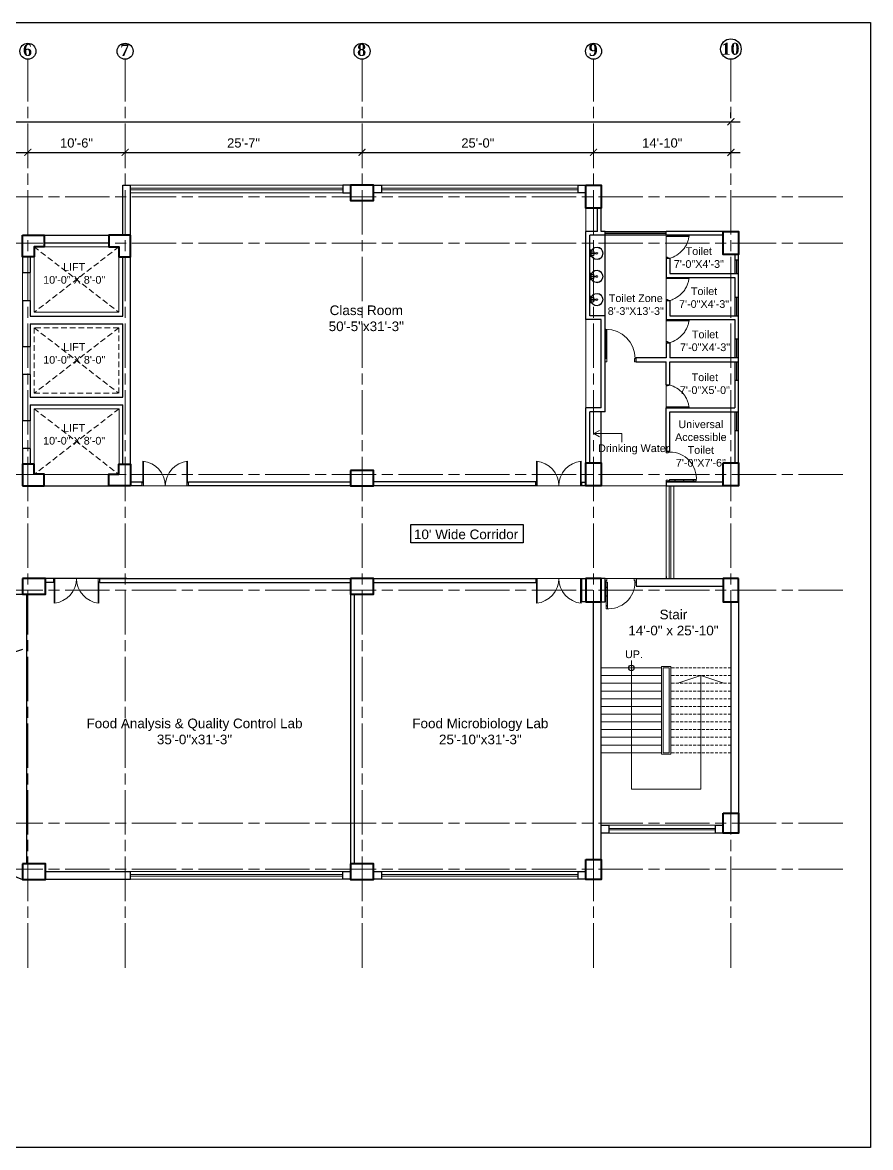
# Model space of a CAD drawing. Header units: inches. Extents: x -12 to 20935469, y -1604 to 24729220.
# Drawn here: x 20897060 to 20898159, y 24714434 to 24715893 of the extents above; entities that cross this region are included whole.
import ezdxf
from ezdxf import colors
from ezdxf.entities.mleader import LeaderData, LeaderLine
from ezdxf.math import Vec2, Vec3

# ---------------------------------------------------------------- set-up
doc = ezdxf.new("R2010")
doc.units = ezdxf.units.IN
doc.header["$LTSCALE"] = 0.03
doc.header["$MEASUREMENT"] = 0
doc.header["$PDMODE"] = 32
doc.header["$PDSIZE"] = 15
doc.linetypes.add('ACAD_ISO08W100', pattern=[36, 24, -3, 6, -3])
doc.linetypes.add('DASHED2', pattern=[0.375, 0.25, -0.125])
for name, color, linetype, lineweight in [('column', 1, 'Continuous', 40), ('Dim Line', 252, 'Continuous', 13), ('Door', 7, 'Continuous', 18), ('Dot', 253, 'Continuous', 0), ('Gas', 21, 'Continuous', 5), ('Glass Line', 252, 'Continuous', 9), ('Grid Line', 252, 'Continuous', 18), ('Hatch', 253, 'Continuous', 15), ('Main Wall', 7, 'Continuous', 30), ('RAIL', 23, 'Continuous', 13), ('STAIR', 46, 'Continuous', 15), ('TOILET FIXTURE', 142, 'Continuous', 5), ('wind.', 150, 'Continuous', 20)]:
    doc.layers.add(name, color=color, linetype=linetype, lineweight=lineweight)
doc.layers.add('FUR', color=251, linetype='Continuous')
doc.layers.add('TEXT', color=7, linetype='Continuous')
doc.styles.add('2', font='swisscl.ttf')
doc.styles.add('RomanS', font='arial.ttf', dxfattribs={"height": 12})
doc.styles.get("Standard").update_dxf_attribs({"font": 'timesbd.ttf'})
doc.dimstyles.new('Aec_Arch_I', dxfattribs={"dimscale": 96, "dimtxt": 12, "dimasz": 0.09375, "dimexe": 0.125, "dimexo": 0.125, "dimgap": 0.0625, "dimtad": 1, "dimdec": 0, "dimzin": 3, "dimdsep": 46, "dimlunit": 4, "dimtxsty": 'RomanS', "dimblk1": 'ARCHTICK', "dimblk2": 'ARCHTICK', "dimsah": 1, "dimcen": 0.09375, "dimdle": 0.125, "dimadec": 0, "dimazin": 0, "dimtfac": 0.75, "dimtdec": 0, "dimtmove": 2, "dimatfit": 3, "dimldrblk": 'ARCHTICK', "dimfxl": 1, "dimfrac": 1, "dimtolj": 1, "dimtzin": 0, "dimarcsym": 0})

# ---------------------------------------------------------------- blocks, each defined once
blk = doc.blocks.new('_ArchTick')
at = {"color": 0, "linetype": 'ByBlock', "lineweight": 35, "const_width": 0.15}
blk.add_lwpolyline([(-0.5, -0.5), (0.5, 0.5)], dxfattribs=at)
blk = doc.blocks.new('*D21')
at = {"layer": 'Defpoints', "color": 0, "transparency": 16777216}
for p in [(20831844.3, 24724578.2), (20832040.8, 24724578.2), (20832040.8, 24724578.2)]:
    blk.add_point(p, dxfattribs=at)
at = {"layer": 'Dim Line', "color": 0, "lineweight": -2, "transparency": 16777216}
for p, q in [((20831832.3, 24724578.2), (20832052.8, 24724578.2)), ((20831844.3, 24724566.2), (20831844.3, 24724566.2)), ((20832040.8, 24724566.2), (20832040.8, 24724566.2))]:
    blk.add_line(p, q, dxfattribs=at)
at = {"layer": 'Dim Line', "color": 0, "lineweight": -2, "transparency": 16777216, "xscale": 9, "yscale": 9, "zscale": 9, "rotation": 180}
blk.add_blockref('_ArchTick', (20831844.3, 24724578.2), dxfattribs=at)
at = {"layer": 'Dim Line', "color": 0, "lineweight": -2, "transparency": 16777216, "xscale": 9, "yscale": 9, "zscale": 9}
blk.add_blockref('_ArchTick', (20832040.8, 24724578.2), dxfattribs=at)
at = {"layer": 'Dim Line', "color": 0, "transparency": 16777216, "insert": (20831942.5, 24724590.3), "char_height": 12, "attachment_point": 5, "style": 'RomanS'}
blk.add_mtext('\\A1;16\'-5"', dxfattribs=at)
blk = doc.blocks.new('*D22')
at = {"layer": 'Defpoints', "color": 0, "transparency": 16777216}
for p in [(20832040.8, 24724578.2), (20832166.8, 24724578.2), (20832166.8, 24724578.2)]:
    blk.add_point(p, dxfattribs=at)
at = {"layer": 'Dim Line', "color": 0, "lineweight": -2, "transparency": 16777216}
for p, q in [((20832028.8, 24724578.2), (20832178.8, 24724578.2)), ((20832040.8, 24724566.2), (20832040.8, 24724566.2)), ((20832166.8, 24724566.2), (20832166.8, 24724566.2))]:
    blk.add_line(p, q, dxfattribs=at)
at = {"layer": 'Dim Line', "color": 0, "lineweight": -2, "transparency": 16777216, "xscale": 9, "yscale": 9, "zscale": 9, "rotation": 180}
blk.add_blockref('_ArchTick', (20832040.8, 24724578.2), dxfattribs=at)
at = {"layer": 'Dim Line', "color": 0, "lineweight": -2, "transparency": 16777216, "xscale": 9, "yscale": 9, "zscale": 9}
blk.add_blockref('_ArchTick', (20832166.8, 24724578.2), dxfattribs=at)
at = {"layer": 'Dim Line', "color": 0, "transparency": 16777216, "insert": (20832103.8, 24724590.3), "char_height": 12, "attachment_point": 5, "style": 'RomanS'}
blk.add_mtext('\\A1;10\'-6"', dxfattribs=at)
blk = doc.blocks.new('*D23')
at = {"layer": 'Defpoints', "color": 0, "transparency": 16777216}
for p in [(20832166.8, 24724578.2), (20832473.8, 24724578.2), (20832473.8, 24724578.2)]:
    blk.add_point(p, dxfattribs=at)
at = {"layer": 'Dim Line', "color": 0, "lineweight": -2, "transparency": 16777216}
for p, q in [((20832154.8, 24724578.2), (20832485.8, 24724578.2)), ((20832166.8, 24724566.2), (20832166.8, 24724566.2)), ((20832473.8, 24724566.2), (20832473.8, 24724566.2))]:
    blk.add_line(p, q, dxfattribs=at)
at = {"layer": 'Dim Line', "color": 0, "lineweight": -2, "transparency": 16777216, "xscale": 9, "yscale": 9, "zscale": 9, "rotation": 180}
blk.add_blockref('_ArchTick', (20832166.8, 24724578.2), dxfattribs=at)
at = {"layer": 'Dim Line', "color": 0, "lineweight": -2, "transparency": 16777216, "xscale": 9, "yscale": 9, "zscale": 9}
blk.add_blockref('_ArchTick', (20832473.8, 24724578.2), dxfattribs=at)
at = {"layer": 'Dim Line', "color": 0, "transparency": 16777216, "insert": (20832320.3, 24724590.3), "char_height": 12, "attachment_point": 5, "style": 'RomanS'}
blk.add_mtext('\\A1;25\'-7"', dxfattribs=at)
blk = doc.blocks.new('*D10')
at = {"layer": 'Defpoints', "color": 0, "transparency": 16777216}
for p in [(20832473.8, 24724578.2), (20832773.8, 24724578.2), (20832773.8, 24724578.2)]:
    blk.add_point(p, dxfattribs=at)
at = {"layer": 'Dim Line', "color": 0, "lineweight": -2, "transparency": 16777216}
blk.add_line((20832461.8, 24724578.2), (20832785.8, 24724578.2), dxfattribs=at)
at = {"layer": 'Dim Line', "color": 0, "lineweight": -2, "transparency": 16777216, "xscale": 9, "yscale": 9, "zscale": 9, "rotation": 180}
blk.add_blockref('_ArchTick', (20832473.8, 24724578.2), dxfattribs=at)
at = {"layer": 'Dim Line', "color": 0, "lineweight": -2, "transparency": 16777216, "xscale": 9, "yscale": 9, "zscale": 9}
blk.add_blockref('_ArchTick', (20832773.8, 24724578.2), dxfattribs=at)
at = {"layer": 'Dim Line', "color": 0, "transparency": 16777216, "insert": (20832623.8, 24724590.3), "char_height": 12, "attachment_point": 5, "style": 'RomanS'}
blk.add_mtext('\\A1;25\'-0"', dxfattribs=at)
blk = doc.blocks.new('*D11')
at = {"layer": 'Defpoints', "color": 0, "transparency": 16777216}
for p in [(20832773.8, 24724578.2), (20832951.8, 24724578.2), (20832951.8, 24724578.2)]:
    blk.add_point(p, dxfattribs=at)
at = {"layer": 'Dim Line', "color": 0, "lineweight": -2, "transparency": 16777216}
for p, q in [((20832761.8, 24724578.2), (20832963.8, 24724578.2)), ((20832951.8, 24724566.2), (20832951.8, 24724566.2))]:
    blk.add_line(p, q, dxfattribs=at)
at = {"layer": 'Dim Line', "color": 0, "lineweight": -2, "transparency": 16777216, "xscale": 9, "yscale": 9, "zscale": 9, "rotation": 180}
blk.add_blockref('_ArchTick', (20832773.8, 24724578.2), dxfattribs=at)
at = {"layer": 'Dim Line', "color": 0, "lineweight": -2, "transparency": 16777216, "xscale": 9, "yscale": 9, "zscale": 9}
blk.add_blockref('_ArchTick', (20832951.8, 24724578.2), dxfattribs=at)
at = {"layer": 'Dim Line', "color": 0, "transparency": 16777216, "insert": (20832862.8, 24724590.3), "char_height": 12, "attachment_point": 5, "style": 'RomanS'}
blk.add_mtext('\\A1;14\'-10"', dxfattribs=at)
blk = doc.blocks.new('*D13')
at = {"layer": 'Defpoints', "color": 0, "transparency": 16777216}
for p in [(20830948.3, 24724610.7), (20832951.8, 24724617.8), (20832951.8, 24724610.7)]:
    blk.add_point(p, dxfattribs=at)
at = {"layer": 'Dim Line', "color": 0, "lineweight": -2, "transparency": 16777216}
for p, q in [((20830948.3, 24724622.7), (20830948.3, 24724629.8)), ((20832951.8, 24724622.7), (20832951.8, 24724629.8)), ((20830936.3, 24724617.8), (20832963.8, 24724617.8))]:
    blk.add_line(p, q, dxfattribs=at)
at = {"layer": 'Dim Line', "color": 0, "lineweight": -2, "transparency": 16777216, "xscale": 9, "yscale": 9, "zscale": 9, "rotation": 180}
blk.add_blockref('_ArchTick', (20830948.3, 24724617.8), dxfattribs=at)
at = {"layer": 'Dim Line', "color": 0, "lineweight": -2, "transparency": 16777216, "xscale": 9, "yscale": 9, "zscale": 9}
blk.add_blockref('_ArchTick', (20832951.8, 24724617.8), dxfattribs=at)
at = {"layer": 'Dim Line', "color": 0, "transparency": 16777216, "insert": (20831950, 24724629.9), "char_height": 12, "attachment_point": 5, "style": 'RomanS'}
blk.add_mtext('\\A1;166\'-11"', dxfattribs=at)
blk = doc.blocks.new('A$C36295410')
at = {"layer": 'Door'}
for p, q in [((1, 4), (1, 32)), ((2, 0), (2, 32)), ((58, 0), (58, 32)), ((59, 4), (59, 32)), ((1, 5), (0, 5)), ((2, 4), (1, 4)), ((58, 4), (59, 4)), ((59, 5), (60, 5)), ((2, 0), (0, 0)), ((58, 0), (60, 0))]:
    blk.add_line(p, q, dxfattribs=at)
for centre, start, end in [((-2.5, -0.3), 0.5906, 83.7783), ((62.5, -0.3), 96.2217, 179.4094)]:
    blk.add_arc(centre, 32.5, start, end, dxfattribs=at)
blk = doc.blocks.new('Door_45')
at = {"layer": 'Door'}
for p, q in [((1.5, 5), (1.5, 44)), ((1.5, 40), (2.2, 40)), ((2.2, 40), (2.2, 39.5)), ((2.2, 39.5), (2.7, 39.5)), ((2.7, 39.5), (2.7, 40)), ((2.7, 40), (3.5, 40)), ((3.5, 44), (3.5, 5)), ((1.5, 25.8), (2.2, 25.8)), ((2.2, 25.8), (2.2, 25.3)), ((2.2, 25.3), (2.7, 25.3)), ((2.7, 25.8), (3.5, 25.8)), ((2.7, 25.3), (2.7, 25.8)), ((0, 0), (0, 5)), ((0, 5), (1.5, 5)), ((1.5, 12.6), (2.2, 12.6)), ((3.5, 5), (1.5, 5)), ((1.5, 5), (1.5, 3)), ((1.5, 3), (2.5, 3)), ((2.2, 12.6), (2.2, 13.1)), ((2.2, 13.1), (2.7, 13.1)), ((2.5, 3), (2.5, 0)), ((2.7, 13.1), (2.7, 12.6)), ((2.7, 12.6), (3.5, 12.6)), ((42.5, 3), (42.5, 0)), ((43.5, 3), (42.5, 3)), ((45, 5), (43.5, 5)), ((43.5, 5), (43.5, 3)), ((45, 0), (45, 5)), ((2.5, 0), (0, 0)), ((42.5, 0), (45, 0))]:
    blk.add_line(p, q, dxfattribs=at)
blk.add_arc((4.7, 5.3), 38.8, 359.6233, 94.6685, dxfattribs=at)
blk = doc.blocks.new('sssss-flat-876')
at = {"layer": 'Door', "linetype": 'Continuous', "ltscale": 3}
blk.add_line((3666.5, 84027.2), (3666.5, 84055.7), dxfattribs=at)
at = {"layer": 'Door', "linetype": 'Continuous', "ltscale": 3, "extrusion": (-7.21527e-09, -3.35624e-18, 1), "elevation": 0}
for points in [[(3666.5, 84057.2), (3666.5, 84055.7), (3668.4, 84055.7), (3668.4, 84056.5), (3670.2, 84056.5), (3670.2, 84057.2)], [(3668.4, 84055.7), (3696.2, 84055.7), (3696.2, 84056.5), (3668.4, 84056.5)]]:
    blk.add_lwpolyline(points, close=True, dxfattribs=at)
at = {"layer": 'Door', "linetype": 'Continuous', "ltscale": 3, "flags": 128}
blk.add_lwpolyline([(3670.2, 84027.2, 0.04096), (3675.5, 84028.9, 0.082496), (3684.9, 84034.8, 0.052187), (3689.7, 84040, 0.043988), (3692.9, 84045, 0.036571), (3694.8, 84049.6, 0.034751), (3695.9, 84054.2, 0.011435), (3696.2, 84055.7)], format="xyb", dxfattribs=at)
at = {"layer": 'Door', "linetype": 'Continuous', "ltscale": 3}
blk.add_lwpolyline([(3666.5, 84027.2), (3666.5, 84028.7), (3668.4, 84028.7), (3668.4, 84027.9), (3670.2, 84027.9), (3670.2, 84027.2)], close=True, dxfattribs=at)
blk = doc.blocks.new('7-flat-72')
at = {"layer": 'Glass Line', "color": 8, "ltscale": 20}
for p, q in [((-64478.7, 376960.5), (-64480.3, 376960.5)), ((-64480.3, 376959.5), (-64480.3, 376960.5)), ((-64480.3, 376959.5), (-64480.3, 376960.5)), ((-64478.7, 376959.5), (-64480.3, 376959.5)), ((-64480.3, 376959.1), (-64480.3, 376959.4)), ((-64478.7, 376959.4), (-64480.3, 376959.4)), ((-64478.7, 376959.1), (-64480.3, 376959.1)), ((-64480.2, 376959.4), (-64480.2, 376959.5)), ((-64480.1, 376959.5), (-64480.1, 376960.5)), ((-64479.9, 376959.5), (-64479.9, 376960.5)), ((-64479.5, 376959.5), (-64479.5, 376960.5)), ((-64479.1, 376959.5), (-64479.1, 376960.5)), ((-64478.9, 376959.5), (-64478.9, 376960.5)), ((-64478.9, 376959.4), (-64478.9, 376959.5)), ((-64478.8, 376959.5), (-64478.8, 376960.5)), ((-64478.7, 376959.5), (-64478.7, 376960.5)), ((-64478.7, 376959.1), (-64478.7, 376959.4)), ((-64475.1, 376959.4), (-64476.9, 376959.4)), ((-64476.9, 376959.1), (-64476.9, 376959.4)), ((-64475.1, 376959.1), (-64476.9, 376959.1)), ((-64476.6, 376959.4), (-64476.6, 376966.6)), ((-64475.5, 376966.6), (-64476.6, 376966.6)), ((-64475.5, 376959.4), (-64475.5, 376966.6)), ((-64475.1, 376959.1), (-64475.1, 376959.4)), ((-64473.3, 376960.5), (-64471.7, 376960.5)), ((-64473.3, 376959.5), (-64473.3, 376960.5)), ((-64473.3, 376959.5), (-64473.3, 376960.5)), ((-64473.3, 376959.5), (-64471.7, 376959.5)), ((-64473.3, 376959.1), (-64473.3, 376959.4)), ((-64473.3, 376959.4), (-64471.7, 376959.4)), ((-64473.3, 376959.1), (-64471.7, 376959.1)), ((-64473.1, 376959.5), (-64473.1, 376960.5)), ((-64473.1, 376959.4), (-64473.1, 376959.5)), ((-64472.9, 376959.5), (-64472.9, 376960.5)), ((-64472.5, 376959.5), (-64472.5, 376960.5)), ((-64472.1, 376959.5), (-64472.1, 376960.5)), ((-64471.9, 376959.5), (-64471.9, 376960.5)), ((-64471.9, 376959.4), (-64471.9, 376959.5)), ((-64471.8, 376959.5), (-64471.8, 376960.5)), ((-64471.7, 376959.5), (-64471.7, 376960.5)), ((-64471.7, 376959.1), (-64471.7, 376959.4))]:
    blk.add_line(p, q, dxfattribs=at)
blk.add_circle((-64476, 376968.4, 0), 1.08, dxfattribs=at)
for radius, start, end in [(8.1, 273.8334, 266.1883), (7.55, 274.115, 265.9068)]:
    blk.add_arc((-64476, 376968.4, 0), radius, start, end, dxfattribs=at)
blk = doc.blocks.new('SFSFSFS-flat-72')
at = {"layer": 'TOILET FIXTURE', "ltscale": 0.2}
blk.add_lwpolyline([(-3918.5, -3608.1), (-3918.5, -3602.7), (-3923.9, -3602.7), (-3923.9, -3608.1)], close=True, dxfattribs=at)
at = {"layer": 'TOILET FIXTURE', "ltscale": 20}
blk.add_blockref('7-flat-72', (60554.8, -380567.2), dxfattribs=at)
blk = doc.blocks.new('$D40')
at = {"layer": 'Door'}
for p, q in [((1, 4), (1, 42)), ((2, 0), (2, 42)), ((1, 5), (0, 5)), ((2, 0), (0, 0)), ((2, 4), (1, 4)), ((39, 4), (38, 4)), ((38, 4), (38, 0)), ((40, 0), (38, 0)), ((40, 5), (39, 5)), ((39, 5), (39, 4))]:
    blk.add_line(p, q, dxfattribs=at)
blk.add_arc((1, 4), 38, 0, 90, dxfattribs=at)
blk = doc.blocks.new('fff')
at = {"layer": 'Grid Line', "color": 252, "linetype": 'ACAD_ISO08W100', "lineweight": 9, "ltscale": 80, "true_color": 0x939598}
for p, q in [((20832040.8, 24723521.1), (20832040.8, 24724698.8)), ((20832166.8, 24723521.1), (20832166.8, 24724698.8)), ((20832473.8, 24723521.1), (20832473.8, 24724698.8)), ((20832773.8, 24723521.1), (20832773.8, 24724698.8)), ((20832951.8, 24723521.1), (20832951.8, 24724698.8)), ((20833096.9, 24724520.6), (20830726.1, 24724520.6)), ((20833096.9, 24724460.6), (20830726.1, 24724460.6)), ((20833096.9, 24724160.7), (20830726.1, 24724160.7)), ((20833096.9, 24724010.7), (20830726.1, 24724010.7)), ((20833096.9, 24723708.7), (20830726.1, 24723708.7)), ((20833096.9, 24723648.8), (20830726.1, 24723648.8))]:
    blk.add_line(p, q, dxfattribs=at)
at = {"layer": 'Dim Line'}
for base, p1, p2, picture, middle in [((20832951.7523, 24724617.8128), (20830948.3088, 24724610.7482), (20832951.7523, 24724610.7482), '*D13', (20831950.0306, 24724629.9397)), ((20832040.7792, 24724578.1666), (20831844.25, 24724578.1666), (20832040.7792, 24724578.1666), '*D21', (20831942.5146, 24724590.2934)), ((20832166.8, 24724578.2), (20832040.8, 24724578.2), (20832166.8, 24724578.2), '*D22', (20832103.8, 24724590.3)), ((20832473.8, 24724578.2), (20832166.8, 24724578.2), (20832473.8, 24724578.2), '*D23', (20832320.3, 24724590.3)), ((20832773.8, 24724578.2), (20832473.8, 24724578.2), (20832773.8, 24724578.2), '*D10', (20832623.8, 24724590.3)), ((20832951.8, 24724578.2), (20832773.8, 24724578.2), (20832951.8, 24724578.2), '*D11', (20832862.8, 24724590.3))]:
    dim = blk.add_linear_dim(base=base, p1=p1, p2=p2, dimstyle='Aec_Arch_I', dxfattribs=at)
    dim.commit()
    dim.dimension.update_dxf_attribs({"geometry": picture, "text_midpoint": middle})

msp = doc.modelspace()

# ---------------------------------------------------------------- linework, layer by layer
for p, q in [((20897815.1, 24715512.4), (20897815.1, 24715616.7)), ((20897988.1, 24715621.7), (20897988.1, 24715621.7)), ((20897810.1, 24715321.8), (20897810.1, 24715387.8)), ((20897899.1, 24715297), (20897894.1, 24715297)), ((20897894.1, 24715174.5), (20897894.1, 24715171.6)), ((20897195.1, 24715171.6), (20897060.1, 24715171.6)), ((20897195.1, 24715171.6), (20897195.1, 24715171.6)), ((20896702.6, 24715151.6), (20897060.1, 24715151.6)), ((20896162.6, 24715141.6), (20897060.1, 24714781.6)), ((20897060.1, 24715079.6), (20896162.6, 24714781.6))]:
    msp.add_line(p, q)
msp.add_lwpolyline([(20897563.2, 24715241.9), (20897708.8, 24715241.9), (20897708.8, 24715217.9), (20897563.2, 24715217.9)], close=True)
msp.add_circle((20897849.1, 24715055.8), 3.61)
at = {"layer": 'column', "lineweight": 40, "ltscale": 20}
for points in [[(20897485.1, 24715681.6), (20897485.1, 24715661.6), (20897515.1, 24715661.6), (20897515.1, 24715681.6)], [(20897790.1, 24715681.7), (20897810.1, 24715681.7), (20897810.1, 24715651.7), (20897790.1, 24715651.7)], [(20897968.1, 24715621.7), (20897988.1, 24715621.7), (20897988.1, 24715591.7), (20897968.1, 24715591.7)], [(20897790.1, 24715321.8), (20897810.1, 24715321.8), (20897810.1, 24715291.8), (20897790.1, 24715291.8)], [(20897968.1, 24715321.8), (20897988.1, 24715321.8), (20897988.1, 24715291.8), (20897968.1, 24715291.8)], [(20897485.1, 24715311.8), (20897485.1, 24715291.8), (20897515.1, 24715291.8), (20897515.1, 24715311.8)], [(20897060.1, 24715171.6), (20897060.1, 24715151.6), (20897090.1, 24715151.6), (20897090.1, 24715171.6)], [(20897485.1, 24715171.6), (20897485.1, 24715151.6), (20897515.1, 24715151.6), (20897515.1, 24715171.6)], [(20897810.1, 24715171.6), (20897790.1, 24715171.6), (20897790.1, 24715141.6), (20897810.1, 24715141.6)], [(20897988.1, 24715171.6), (20897968.1, 24715171.6), (20897968.1, 24715141.6), (20897988.1, 24715141.6)], [(20897968.1, 24714867.6), (20897988.1, 24714867.6), (20897988.1, 24714841.6), (20897968.1, 24714841.6)], [(20897060.1, 24714801.6), (20897060.1, 24714781.6), (20897090.1, 24714781.6), (20897090.1, 24714801.6)], [(20897485.1, 24714801.6), (20897485.1, 24714781.6), (20897515.1, 24714781.6), (20897515.1, 24714801.6)], [(20897790.1, 24714807.6), (20897810.1, 24714807.6), (20897810.1, 24714781.6), (20897790.1, 24714781.6)]]:
    msp.add_lwpolyline(points, close=True, dxfattribs=at)
for points in [[(20897060.1, 24715616.8), (20897088.1, 24715616.8), (20897088.1, 24715601.8), (20897075.1, 24715601.8), (20897075.1, 24715588.8), (20897060.1, 24715588.8), (20897060.1, 24715616.8)], [(20897200.1, 24715616.8), (20897172.1, 24715616.8), (20897172.1, 24715601.8), (20897185.1, 24715601.8), (20897185.1, 24715588.8), (20897200.1, 24715588.8), (20897200.1, 24715616.8)], [(20897060.1, 24715291.8), (20897088.1, 24715291.8), (20897088.1, 24715306.8), (20897075.1, 24715306.8), (20897075.1, 24715319.8), (20897060.1, 24715319.8), (20897060.1, 24715291.8)], [(20897200.1, 24715291.8), (20897172.1, 24715291.8), (20897172.1, 24715306.8), (20897185.1, 24715306.8), (20897185.1, 24715319.8), (20897200.1, 24715319.8), (20897200.1, 24715291.8)]]:
    msp.add_lwpolyline(points, dxfattribs=at)
at = {"layer": 'Defpoints'}
msp.add_lwpolyline([(20895720.1, 24715892.5), (20898159, 24715892.5), (20898159, 24714434), (20895720.1, 24714434)], close=True, dxfattribs=at)
at = {"layer": 'Dot', "linetype": 'DASHED2', "lineweight": 0, "ltscale": 1000}
for points in [[(20897075.1, 24715601.8), (20897185.1, 24715516.8), (20897185.1, 24715601.8), (20897075.1, 24715516.8)], [(20897075.1, 24715496.8), (20897185.1, 24715411.8), (20897185.1, 24715496.8), (20897075.1, 24715411.8)], [(20897075.1, 24715391.8), (20897185.2, 24715306.6), (20897185.2, 24715391.8), (20897075.1, 24715306.6)]]:
    msp.add_lwpolyline(points, dxfattribs=at)
msp.add_lwpolyline([(20897075.1, 24715411.8), (20897185.1, 24715411.8), (20897185.1, 24715496.8), (20897075.1, 24715496.8)], close=True, dxfattribs=at)
at = {"layer": 'Gas', "color": 0, "lineweight": 5}
for points in [[(20897075.1, 24715516.8), (20897185.1, 24715516.8), (20897185.1, 24715601.8), (20897075.1, 24715601.8)], [(20897075.1, 24715306.6), (20897185.2, 24715306.6), (20897185.2, 24715391.8), (20897075.1, 24715391.8)], [(20897888.1, 24715057.8), (20897900.1, 24715057.8), (20897900.1, 24714943.8), (20897888.1, 24714943.8)], [(20897890.1, 24715055.8), (20897898.1, 24715055.8), (20897898.1, 24714945.8), (20897890.1, 24714945.8)]]:
    msp.add_lwpolyline(points, close=True, dxfattribs=at)
at = {"layer": 'Hatch'}
for p, q in [((20897790.1, 24715621.7), (20897790.1, 24715651.6)), ((20897060.1, 24715291.8), (20897894.1, 24715291.8)), ((20897894.1, 24715171.6), (20897195.1, 24715171.6))]:
    msp.add_line(p, q, dxfattribs=at)
at = {"layer": 'Hatch', "lineweight": 5}
msp.add_line((20897790.1, 24715392.8), (20897790.1, 24715507.4), dxfattribs=at)
at = {"layer": 'Main Wall', "lineweight": 30}
for p, q in [((20897200.1, 24715319.8), (20897200.1, 24715681.6)), ((20897485.1, 24715681.7), (20897475.1, 24715681.7)), ((20897475.1, 24715681.7), (20897475.1, 24715671.7)), ((20897475.1, 24715671.7), (20897485.1, 24715671.7)), ((20897780.1, 24715681.7), (20897790.1, 24715681.7)), ((20897780.1, 24715671.7), (20897780.1, 24715681.7)), ((20897790.1, 24715671.7), (20897780.1, 24715671.7)), ((20897805.1, 24715621.7), (20897805.1, 24715651.7)), ((20897810.1, 24715621.7), (20897810.1, 24715651.7)), ((20897088.1, 24715616.8), (20897190.1, 24715616.8)), ((20897790.1, 24715507.4), (20897790.1, 24715621.7)), ((20897805.1, 24715621.7), (20897790.1, 24715621.7)), ((20897795.1, 24715512.4), (20897795.1, 24715616.7)), ((20897815.1, 24715616.7), (20897795.1, 24715616.7)), ((20897815.1, 24715621.7), (20897810.1, 24715621.7)), ((20897815.1, 24715616.7), (20897815.1, 24715621.7)), ((20897968.1, 24715621.7), (20897894.1, 24715621.7)), ((20897894.1, 24715616.7), (20897894.1, 24715621.7)), ((20897968.1, 24715616.7), (20897894.1, 24715616.7)), ((20897088.1, 24715606.8), (20897172.1, 24715606.8)), ((20897899.1, 24715586.7), (20897894.1, 24715586.7)), ((20897899.1, 24715586.7), (20897899.1, 24715567)), ((20897988.1, 24715585), (20897988.1, 24715591.7)), ((20897060.1, 24715568.3), (20897070.1, 24715568.3)), ((20897894.1, 24715562), (20897983.1, 24715562)), ((20897899.1, 24715567), (20897988.1, 24715567)), ((20897988.1, 24715536.4), (20897988.1, 24715567)), ((20897060.1, 24715532.3), (20897070.1, 24715532.3)), ((20897894.1, 24715532), (20897899.1, 24715532)), ((20897899.1, 24715532), (20897899.1, 24715512.4)), ((20897070.1, 24715511.8), (20897190.1, 24715511.8)), ((20897815.1, 24715512.4), (20897795.1, 24715512.4)), ((20897815.1, 24715457.8), (20897815.1, 24715512.4)), ((20897899.1, 24715512.4), (20897988.1, 24715512.4)), ((20897988.1, 24715481.8), (20897988.1, 24715512.4)), ((20897070.1, 24715501.8), (20897190.1, 24715501.8)), ((20897810.1, 24715507.4), (20897790.1, 24715507.4)), ((20897810.1, 24715392.8), (20897810.1, 24715507.4)), ((20897894.1, 24715507.4), (20897983.1, 24715507.4)), ((20897983.1, 24715507.4), (20897983.1, 24715481.8)), ((20897988.1, 24715481.8), (20897983.1, 24715481.8)), ((20897060.1, 24715472.3), (20897070.1, 24715472.3)), ((20897894.1, 24715477.4), (20897899.1, 24715477.4)), ((20897815.1, 24715387.8), (20897815.1, 24715457.8)), ((20897855.1, 24715452.8), (20897855.1, 24715457.8)), ((20897855.1, 24715452.8), (20897894.1, 24715452.8)), ((20897894.1, 24715422.8), (20897894.1, 24715452.8)), ((20897988.1, 24715457.8), (20897899.1, 24715457.8)), ((20897899.1, 24715452.8), (20897988.1, 24715452.8)), ((20897899.1, 24715422.8), (20897899.1, 24715452.8)), ((20897988.1, 24715452.8), (20897988.1, 24715457.8)), ((20897070.1, 24715436.3), (20897060.1, 24715436.3)), ((20897894.1, 24715422.8), (20897899.1, 24715422.8)), ((20897983.1, 24715428.8), (20897988.1, 24715428.8)), ((20897983.1, 24715428.8), (20897983.1, 24715392.8)), ((20897988.1, 24715387.8), (20897988.1, 24715428.8)), ((20897070.1, 24715406.8), (20897190.1, 24715406.8)), ((20897070.1, 24715396.8), (20897190.1, 24715396.8)), ((20897790.1, 24715321.8), (20897790.1, 24715392.8)), ((20897810.1, 24715392.8), (20897790.1, 24715392.8)), ((20897894.1, 24715337), (20897894.1, 24715392.8)), ((20897894.1, 24715392.8), (20897983.1, 24715392.8)), ((20897795.1, 24715321.8), (20897795.1, 24715387.8)), ((20897815.1, 24715387.8), (20897795.1, 24715387.8)), ((20897899.1, 24715337), (20897899.1, 24715387.8)), ((20897899.1, 24715387.8), (20897988.1, 24715387.8)), ((20897070.1, 24715376.3), (20897060.1, 24715376.3)), ((20897983.1, 24715363.8), (20897983.1, 24715321.8)), ((20897983.1, 24715363.8), (20897988.1, 24715363.8)), ((20897988.1, 24715321.8), (20897988.1, 24715363.8)), ((20897070.1, 24715340.3), (20897060.1, 24715340.3)), ((20897894.1, 24715337), (20897899.1, 24715337)), ((20897088.1, 24715291.8), (20897172.1, 24715291.8)), ((20897088.1, 24715291.8), (20897172.1, 24715291.8)), ((20897200.1, 24715296.8), (20897200.1, 24715296.8)), ((20897215.1, 24715296.8), (20897200.1, 24715296.8)), ((20897215.1, 24715291.8), (20897200.1, 24715291.8)), ((20897215.1, 24715291.8), (20897215.1, 24715296.8)), ((20897485.1, 24715296.8), (20897275.1, 24715296.8)), ((20897275.1, 24715291.8), (20897275.1, 24715296.8)), ((20897485.1, 24715291.8), (20897275.1, 24715291.8)), ((20897725.1, 24715296.9), (20897515.1, 24715296.9)), ((20897725.1, 24715291.8), (20897515.1, 24715291.8)), ((20897725.1, 24715296.9), (20897725.1, 24715291.8)), ((20897725.1, 24715291.8), (20897725.1, 24715296.9)), ((20897894.1, 24715297), (20897968.1, 24715297)), ((20897894.1, 24715297), (20897894.1, 24715291.9)), ((20897894.1, 24715291.9), (20897968.1, 24715291.9)), ((20897160.1, 24715166.6), (20897160.1, 24715171.6)), ((20897160.1, 24715171.6), (20897485.1, 24715171.6)), ((20897160.1, 24715166.6), (20897485.1, 24715166.6)), ((20897515.1, 24715171.6), (20897725.1, 24715171.6)), ((20897515.1, 24715166.6), (20897725.1, 24715166.6)), ((20897725.1, 24715171.6), (20897725.1, 24715166.6)), ((20897785.1, 24715171.6), (20897790.1, 24715171.6)), ((20897785.1, 24715141.6), (20897785.1, 24715171.6)), ((20897800.1, 24715171.6), (20897810.1, 24715171.6)), ((20897815.1, 24715171.6), (20897810.1, 24715171.6)), ((20897815.1, 24715141.6), (20897815.1, 24715171.6)), ((20897855.1, 24715171.6), (20897968.1, 24715171.6)), ((20897855.1, 24715171.6), (20897855.1, 24715161.6)), ((20897855.1, 24715161.6), (20897968.1, 24715161.6)), ((20897485.1, 24715151.6), (20897485.1, 24714801.6)), ((20897490.1, 24715151.6), (20897490.1, 24714801.6)), ((20897790.1, 24715141.6), (20897785.1, 24715141.6)), ((20897800.1, 24714807.6), (20897800.1, 24715141.6)), ((20897810.1, 24714807.6), (20897810.1, 24715141.6)), ((20897810.1, 24715141.6), (20897815.1, 24715141.6)), ((20897978.1, 24715141.6), (20897978.1, 24714867.6)), ((20897988.1, 24715141.6), (20897988.1, 24714867.6)), ((20897820.1, 24714851.7), (20897820.1, 24714841.7))]:
    msp.add_line(p, q, dxfattribs=at)
for points in [[(20897190.1, 24715616.8), (20897190.1, 24715681.6), (20897200.1, 24715681.6)], [(20897515.1, 24715681.7), (20897525.1, 24715681.7), (20897525.1, 24715671.7), (20897515.1, 24715671.7)], [(20897060.1, 24715588.8), (20897060.1, 24715568.3)], [(20897070.1, 24715588.8), (20897070.1, 24715568.3)], [(20897190.1, 24715511.8), (20897190.1, 24715588.8)], [(20897894.1, 24715586.7), (20897894.1, 24715562)], [(20897983.1, 24715591.7), (20897983.1, 24715585)], [(20897983.1, 24715585), (20897988.1, 24715585)], [(20897983.1, 24715562), (20897983.1, 24715536.4)], [(20897060.1, 24715532.3), (20897060.1, 24715472.3)], [(20897070.1, 24715532.3), (20897070.1, 24715511.8)], [(20897894.1, 24715532), (20897894.1, 24715507.4)], [(20897983.1, 24715536.4), (20897988.1, 24715536.4)], [(20897070.1, 24715501.8), (20897070.1, 24715472.3)], [(20897190.1, 24715406.8), (20897190.1, 24715501.8)], [(20897894.1, 24715477.4), (20897894.1, 24715457.8)], [(20897899.1, 24715477.4), (20897899.1, 24715457.8)], [(20897894.1, 24715457.8), (20897855.1, 24715457.8)], [(20897060.1, 24715436.3), (20897060.1, 24715376.3)], [(20897070.1, 24715436.3), (20897070.1, 24715406.8)], [(20897070.1, 24715396.8), (20897070.1, 24715376.3)], [(20897190.1, 24715319.8), (20897190.1, 24715396.8)], [(20897060.1, 24715340.3), (20897060.1, 24715319.8), (20897060.1, 24715319.8)], [(20897070.1, 24715340.3), (20897070.1, 24715319.8)], [(20897100.1, 24715171.6), (20897100.1, 24715166.6), (20897090.1, 24715166.6)], [(20897100.1, 24715171.6), (20897090.1, 24715171.6)], [(20897409.6, 24715171.6), (20897444.6, 24715171.6)], [(20897409.6, 24715166.6), (20897444.6, 24715166.6)], [(20897065.1, 24715151.6), (20897065.1, 24714801.6)], [(20897820.1, 24714841.7), (20897810.1, 24714841.7), (20897810.1, 24714851.7), (20897820.1, 24714851.7)], [(20897968.1, 24714841.7), (20897958.1, 24714841.7), (20897958.1, 24714851.7), (20897968.1, 24714851.7)], [(20897200.1, 24714781.6), (20897200.1, 24714791.6), (20897090.1, 24714791.6)], [(20897200.1, 24714781.6), (20897090.1, 24714781.6)], [(20897485.1, 24714781.8), (20897475.1, 24714781.8), (20897475.1, 24714791.8), (20897485.1, 24714791.8)], [(20897515.1, 24714791.8), (20897525.1, 24714791.8), (20897525.1, 24714781.8), (20897515.1, 24714781.8)], [(20897790.1, 24714781.8), (20897780.1, 24714781.8), (20897780.1, 24714791.8), (20897790.1, 24714791.8)]]:
    msp.add_lwpolyline(points, dxfattribs=at)
at = {"layer": 'Main Wall', "lineweight": 13}
for points in [[(20897060.1, 24715532.3), (20897070.1, 24715532.3), (20897070.1, 24715568.3), (20897060.1, 24715568.3)], [(20897060.1, 24715436.3), (20897070.1, 24715436.3), (20897070.1, 24715472.3), (20897060.1, 24715472.3)], [(20897060.1, 24715340.3), (20897070.1, 24715340.3), (20897070.1, 24715376.3), (20897060.1, 24715376.3)]]:
    msp.add_lwpolyline(points, close=True, dxfattribs=at)
at = {"layer": 'Main Wall', "lineweight": 30}
msp.add_lwpolyline([(20897785.1, 24715296.8), (20897790.1, 24715296.8), (20897790.1, 24715291.8), (20897785.1, 24715291.8)], close=True, dxfattribs=at)
at = {"layer": 'RAIL', "lineweight": 9}
for p, q in [((20897849.1, 24715065.5), (20897849.1, 24714898.8)), ((20897909.1, 24715035.8), (20897939.1, 24715045.8)), ((20897939.1, 24714898.8), (20897939.1, 24715045.8)), ((20897939.1, 24715045.8), (20897969.1, 24715035.8)), ((20897810.1, 24715035.8), (20897888.1, 24715035.8)), ((20897849.1, 24714898.8), (20897939.1, 24714898.8))]:
    msp.add_line(p, q, dxfattribs=at)
at = {"layer": 'STAIR', "color": 253, "lineweight": 5}
for p, q in [((20897800.5, 24715359.5), (20897807.8, 24715363.5)), ((20897800.5, 24715359.5), (20897836.7, 24715359.5)), ((20897800.5, 24715359.5), (20897807.8, 24715355.5)), ((20897836.7, 24715359.5), (20897836.7, 24715348.3))]:
    msp.add_line(p, q, dxfattribs=at)
at = {"layer": 'STAIR', "color": 32, "lineweight": 5}
for p, q in [((20897888.1, 24715055.8), (20897810.1, 24715055.8)), ((20897888.1, 24715045.8), (20897810.1, 24715045.8)), ((20897870.1, 24715035.8), (20897810.1, 24715035.8)), ((20897888.1, 24715025.8), (20897810.1, 24715025.8)), ((20897888.1, 24715015.8), (20897810.1, 24715015.8)), ((20897888.1, 24715005.8), (20897810.1, 24715005.8)), ((20897888.1, 24714995.8), (20897810.1, 24714995.8)), ((20897888.1, 24714985.8), (20897810.1, 24714985.8)), ((20897888.1, 24714975.8), (20897810.1, 24714975.8)), ((20897888.1, 24714965.8), (20897810.1, 24714965.8)), ((20897888.1, 24714955.8), (20897810.1, 24714955.8)), ((20897888.1, 24714945.8), (20897810.1, 24714945.8))]:
    msp.add_line(p, q, dxfattribs=at)
at = {"layer": 'STAIR', "color": 32, "linetype": 'DASHED2', "lineweight": 5, "ltscale": 500}
for p, q in [((20897978.1, 24715055.8), (20897900.1, 24715055.8)), ((20897978.1, 24715045.8), (20897900.1, 24715045.8)), ((20897978.1, 24715035.8), (20897900.1, 24715035.8)), ((20897978.1, 24715025.8), (20897900.1, 24715025.8)), ((20897978.1, 24715015.8), (20897900.1, 24715015.8)), ((20897978.1, 24715005.8), (20897900.1, 24715005.8)), ((20897978.1, 24714995.8), (20897900.1, 24714995.8)), ((20897978.1, 24714985.8), (20897900.1, 24714985.8)), ((20897978.1, 24714975.8), (20897900.1, 24714975.8)), ((20897978.1, 24714965.8), (20897900.1, 24714965.8)), ((20897978.1, 24714955.8), (20897900.1, 24714955.8)), ((20897978.1, 24714945.8), (20897900.1, 24714945.8))]:
    msp.add_line(p, q, dxfattribs=at)
at = {"layer": 'TEXT'}
for centre, radius in [((20897067.1, 24715855.3), 10.4), ((20897193.1, 24715855.3), 10.4), ((20897500.1, 24715855.3), 10.4), ((20897800.1, 24715855.3), 10.4), ((20897978.1, 24715858.1), 13.3)]:
    msp.add_circle(centre, radius, dxfattribs=at)
at = {"layer": 'wind.', "lineweight": 5}
for p, q in [((20897475.1, 24715681.7), (20897200.1, 24715681.7)), ((20897200.1, 24715677.7), (20897475.1, 24715677.8)), ((20897200.1, 24715675.7), (20897475.1, 24715675.8)), ((20897475.1, 24715671.7), (20897200.1, 24715671.7)), ((20897525.1, 24715681.7), (20897780.1, 24715681.7)), ((20897525.1, 24715677.7), (20897780.1, 24715677.8)), ((20897525.1, 24715675.7), (20897780.1, 24715675.8)), ((20897525.1, 24715671.7), (20897780.1, 24715671.7)), ((20897894.1, 24715621.7), (20897815.1, 24715621.7)), ((20897894.1, 24715619.7), (20897815.1, 24715619.7)), ((20897894.1, 24715618.7), (20897815.1, 24715618.7)), ((20897894.1, 24715616.7), (20897815.1, 24715616.7)), ((20897983.1, 24715567), (20897983.1, 24715585)), ((20897985.1, 24715567), (20897985.1, 24715585)), ((20897986.1, 24715567), (20897986.1, 24715585)), ((20897988.1, 24715567), (20897988.1, 24715585)), ((20897983.1, 24715512.4), (20897983.1, 24715536.4)), ((20897985.1, 24715512.4), (20897985.1, 24715536.4)), ((20897986.1, 24715512.4), (20897986.1, 24715536.4)), ((20897988.1, 24715512.4), (20897988.1, 24715536.4)), ((20897983.1, 24715457.8), (20897983.1, 24715481.8)), ((20897985.1, 24715457.8), (20897985.1, 24715481.8)), ((20897986.1, 24715457.8), (20897986.1, 24715481.8)), ((20897988.1, 24715457.8), (20897988.1, 24715481.8)), ((20897983.1, 24715428.8), (20897983.1, 24715452.8)), ((20897985.1, 24715428.8), (20897985.1, 24715452.8)), ((20897986.1, 24715428.8), (20897986.1, 24715452.8)), ((20897988.1, 24715428.8), (20897988.1, 24715452.8)), ((20897983.1, 24715363.8), (20897983.1, 24715387.8)), ((20897985.1, 24715363.8), (20897985.1, 24715387.8)), ((20897986.1, 24715363.8), (20897986.1, 24715387.8)), ((20897988.1, 24715363.8), (20897988.1, 24715387.8)), ((20897894.1, 24715291.8), (20897894.1, 24715174.5)), ((20897894.1, 24715171.6), (20897894.1, 24715291.7)), ((20897898.1, 24715171.6), (20897898.1, 24715291.7)), ((20897900.1, 24715171.6), (20897900.1, 24715291.7)), ((20897904.1, 24715171.6), (20897904.1, 24715291.7)), ((20897958.1, 24714851.7), (20897820.1, 24714851.7)), ((20897958.1, 24714847.7), (20897820.1, 24714847.7)), ((20897958.1, 24714845.7), (20897820.1, 24714845.7)), ((20897958.1, 24714841.7), (20897820.1, 24714841.7)), ((20897200.1, 24714791.8), (20897475.1, 24714791.8)), ((20897200.1, 24714787.8), (20897475.1, 24714787.8)), ((20897200.1, 24714785.8), (20897475.1, 24714785.8)), ((20897200.1, 24714781.8), (20897475.1, 24714781.8)), ((20897525.1, 24714791.8), (20897780.1, 24714791.8)), ((20897525.1, 24714787.8), (20897780.1, 24714787.8)), ((20897525.1, 24714787.8), (20897780.1, 24714787.8)), ((20897525.1, 24714785.8), (20897780.1, 24714785.8)), ((20897525.1, 24714785.8), (20897780.1, 24714785.8)), ((20897525.1, 24714781.8), (20897780.1, 24714781.8))]:
    msp.add_line(p, q, dxfattribs=at)

# ---------------------------------------------------------------- block references
msp.add_blockref('fff', (65026.3, -8854))
at = {"layer": 'Door', "ltscale": 20}
for p in [(20894227.6, 24631559.5), (20894227.6, 24631504.8), (20894227.6, 24631450.2)]:
    msp.add_blockref('sssss-flat-876', p, dxfattribs=at)
at = {"layer": 'Door'}
msp.add_blockref('$D40', (20897815.1, 24715452.8), dxfattribs=at)
at = {"layer": 'Door', "ltscale": 20, "xscale": -1, "rotation": 180}
msp.add_blockref('sssss-flat-876', (20894227.6, 24799450), dxfattribs=at)
at = {"layer": 'Door', "color": 250, "ltscale": 20, "xscale": -0.8888888888759539, "yscale": 0.8888888888759539, "zscale": 0.8888888888759539}
for p, rotation in [((20897894.1, 24715297), 270), ((20897815.1, 24715171.6), 180)]:
    msp.add_blockref('Door_45', p, dxfattribs=dict(at, rotation=rotation))
at = {"layer": 'FUR'}
for p in [(20897215.1, 24715291.8), (20897725.1, 24715291.8)]:
    msp.add_blockref('A$C36295410', p, dxfattribs=at)
at = {"layer": 'FUR', "xscale": -1, "rotation": 180}
for p in [(20897100.1, 24715171.6), (20897725.1, 24715171.6)]:
    msp.add_blockref('A$C36295410', p, dxfattribs=at)
at = {"layer": 'TOILET FIXTURE', "ltscale": 20, "xscale": -1, "rotation": 270}
for p in [(20901403.2, 24719514.5), (20901403.2, 24719484.5), (20901403.2, 24719454.5)]:
    msp.add_blockref('SFSFSFS-flat-72', p, dxfattribs=at)

# ---------------------------------------------------------------- texts
at = {"layer": 'TEXT', "char_height": 15.44, "width": 227.458, "attachment_point": 8, "rotation": 0}
for s, insert in [('\\A1;6', (20897066.6, 24715849)), ('\\A1;7', (20897192.6, 24715849)), ('\\A1;8', (20897499.6, 24715849)), ('\\A1;9', (20897799.6, 24715849)), ('\\A1;10', (20897977.6, 24715850.5))]:
    msp.add_mtext(s, dxfattribs=dict(at, insert=insert))
at = {"layer": 'TEXT', "color": 30, "lineweight": 5, "ltscale": 20, "attachment_point": 2, "style": '2'}
for s, width, gutter_width, insert, char_height in [('{\\fArial|b0|i0|c0|p34;\\C0;Toilet \\P7\'-0"X4\'-3"}', 104.76, 0.5, (20897936.5, 24715601.1), 10), ('\\pxsm1;{\\fArial|b0|i0|c0|p34;\\C0;LIFT\\P10\'-0" X 8\'-0" }', 235.592, 0.75, (20897127.1, 24715580.6), 10), ('{\\fArial|b0|i0|c0|p34;\\C0;Toilet Zone\\P8\'-3"X13\'-3"}', 104.76, 0.5, (20897854.8, 24715540.1), 10), ('{\\fArial|b0|i0|c0|p34;\\C0;Toilet \\P7\'-0"X4\'-3"}', 104.76, 0.5, (20897943.3, 24715549.2), 10), ('\\pxsm1,qc;{\\fArial|b0|i0|c0|p34;\\C0;Class Room \\P50\'-5"x31\'-3"}', 321.423, 0.5, (20897505.6, 24715525.7), 12.476), ('{\\fArial|b0|i0|c0|p34;\\C0;Toilet \\P7\'-0"X4\'-3"}', 104.76, 0.5, (20897944.6, 24715493.2), 10), ('\\pxsm1;{\\fArial|b0|i0|c0|p34;\\C0;LIFT\\P10\'-0" X 8\'-0" }', 235.592, 0.75, (20897127.2, 24715476.9), 10), ('{\\fArial|b0|i0|c0|p34;\\C0;Toilet \\P7\'-0"X5\'-0"}', 104.76, 0.5, (20897944.3, 24715437.6), 10), ('\\pxsm1;{\\fArial|b0|i0|c0|p34;\\C0;LIFT\\P10\'-0" X 8\'-0" }', 235.592, 0.75, (20897127, 24715372), 10), ('{\\fArial|b0|i0|c0|p34;\\C0;Universal Accessible Toilet\\P7\'-0"X7\'-6"}', 88.036, 0.35, (20897939.1, 24715376.7), 10), ('\\pxsm1;{\\fArial|b0|i0|c0|p34;\\C0;Drinking Water }', 88.563, 0.282, (20897852.1, 24715345.6), 10), ("\\pxsm1,qc;{\\fArial|b0|i0|c0|p34;\\C0;10' Wide Corridor}", 227.89, 0.75, (20897634.9, 24715235.2), 12.476), ('\\pxsm1;{\\fArial|b0|i0|c0|p34;\\C0;Stair\\P14\'-0" x 25\'-10"  }', 153.305, 0.282, (20897903.6, 24715131.3), 12.476), ('{\\fArial|b0|i0|c0|p34;\\C0;UP.}', 104.76, 0.5, (20897852.5, 24715078.5), 10), ('\\pxsm1,qc;{\\fArial|b0|i0|c0|p34;\\C0;Food Analysis & Quality Control Lab\\P35\'-0"x31\'-3"}', 321.423, 0.5, (20897283, 24714990.1), 12.476), ('\\pxsm1,qc;{\\fArial|b0|i0|c0|p34;\\C0;Food Microbiology Lab\\P25\'-10"x31\'-3"}', 321.423, 0.5, (20897653.4, 24714990.1), 12.476)]:
    msp.add_mtext_dynamic_manual_height_columns(s, width=width, gutter_width=gutter_width, heights=[0], dxfattribs=dict(at, insert=insert, char_height=char_height))

# ---------------------------------------------------------------- leaders
at = {"layer": 'TEXT', "lineweight": 5, "ltscale": 20}
ml = msp.add_multileader_mtext('Standard', dxfattribs=at)
ml.set_content('{\\fArial|b0|i0|c0|p34; Fire Duct}', color=256)
ml.set_leader_properties()
ml.build(insert=Vec2(0, 0))
ml.multileader.update_dxf_attribs({"text_right_attachment_type": 6, "dogleg_length": 0.36, "arrow_head_size": 10})
ctx = ml.context
ctx.base_point, ctx.char_height, ctx.arrow_head_size, ctx.landing_gap_size, ctx.plane_origin = Vec3(20896855.4, 24715256.2), 10, 10, 0.09, Vec3(20896832.9, 24715304.1)
ctx.right_attachment = 6
notes = []
notes.append((ctx, [(0, (1, 1, 0), (20896832.9, 24715256.2), (1, 0), 22.5, [(0, [(20896832.9, 24715304.1)], 0, [])])]))
ctx.mtext.insert, ctx.mtext.width, ctx.mtext.defined_height, ctx.mtext.flow_direction = Vec3(20896855.5, 24715261.3), 232.704, 29.8, 5
for ctx, leaders in notes:
    for number, flags, end, landing, length, lines in leaders:
        leader = LeaderData()
        leader.index, (leader.has_last_leader_line, leader.has_dogleg_vector, leader.attachment_direction) = number, flags
        leader.last_leader_point, leader.dogleg_vector, leader.dogleg_length = Vec3(end), Vec3(landing), length
        for number, points, colour, breaks in lines:
            line = LeaderLine()
            line.index, line.vertices, line.color, line.breaks = number, Vec3.list(points), colors.encode_raw_color(colour), breaks
            leader.lines.append(line)
        ctx.leaders.append(leader)

doc.saveas('drawing.dxf')
